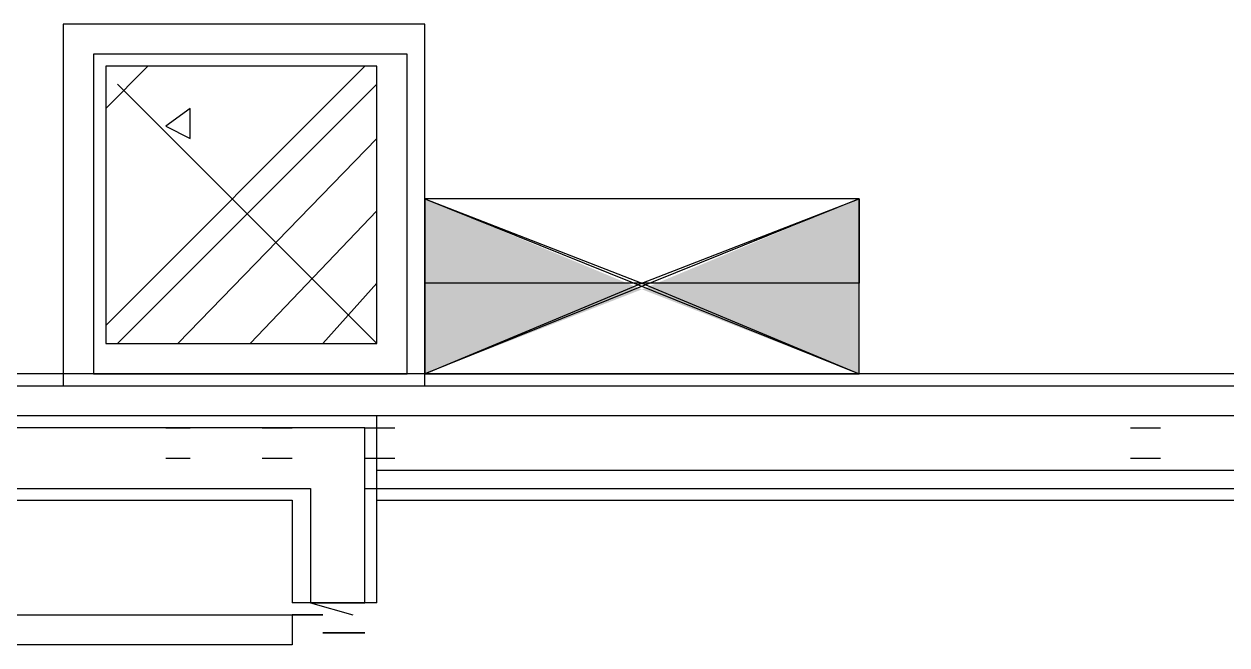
# Model space of a CAD drawing. Header units: millimetres. Extents: x 5 to 415, y 48 to 251.
# Drawn here: x 130.395 to 133.914, y 117.105 to 118.921 of the extents above; entities that cross this region are included whole.
import ezdxf

# ---------------------------------------------------------------- set-up
doc = ezdxf.new("R2010")
doc.units = ezdxf.units.MM
doc.layers.add('H', color=7, linetype='Continuous')
doc.layers.add('P', color=7, linetype='Continuous')

msp = doc.modelspace()

# ---------------------------------------------------------------- hatches: boundary and pattern name
at = {"layer": 'H', "linetype": 'Continuous'}
for points in [[(131.568, 117.898), (131.568, 118.41), (132.203, 118.145), (131.568, 117.898)], [(132.838, 117.898), (132.203, 118.145), (132.838, 118.41), (132.838, 117.898)]]:
    msp.add_hatch(color=256, dxfattribs=at).paths.add_polyline_path(points)

# ---------------------------------------------------------------- linework, layer by layer
at = {"layer": 'P'}
for points in [[(130.51, 118.921), (130.51, 117.863)], [(131.568, 118.921), (130.51, 118.921)], [(131.568, 117.863), (131.568, 118.921)], [(130.598, 118.833), (130.598, 117.898)], [(131.516, 118.833), (130.598, 118.833)], [(131.516, 117.898), (131.516, 118.833)], [(130.634, 118.039), (131.392, 118.798)], [(130.634, 118.674), (130.757, 118.798)], [(130.634, 118.798), (130.634, 117.987)], [(131.427, 118.798), (130.634, 118.798)], [(131.427, 117.987), (131.427, 118.798)], [(131.427, 117.987), (130.669, 118.745)], [(130.669, 117.987), (131.427, 118.745)], [(130.881, 118.674), (130.81, 118.622)], [(130.881, 118.586), (130.881, 118.674)], [(130.81, 118.622), (130.881, 118.586)], [(130.845, 117.987), (131.427, 118.586)], [(131.568, 118.41), (132.203, 118.163)], [(131.568, 118.163), (131.568, 118.41)], [(132.838, 118.41), (131.568, 118.41)], [(131.568, 118.41), (131.568, 117.898)], [(132.838, 118.41), (131.568, 117.898)], [(131.568, 118.41), (132.838, 117.898)], [(132.203, 118.163), (132.838, 118.41)], [(132.838, 118.41), (132.838, 118.163)], [(132.838, 117.898), (132.838, 118.41)], [(131.057, 117.987), (131.427, 118.375)], [(131.269, 117.987), (131.427, 118.163)], [(132.203, 118.163), (131.568, 118.163)], [(132.203, 118.163), (131.568, 118.163)], [(131.568, 118.163), (131.568, 117.898)], [(131.568, 117.898), (132.203, 118.163)], [(132.838, 118.163), (132.203, 118.163)], [(132.838, 118.163), (132.203, 118.163)], [(132.203, 118.163), (132.838, 117.898)], [(132.838, 117.898), (132.838, 118.163)], [(130.634, 117.987), (131.427, 117.987)], [(167.164, 117.898), (64.682, 117.898)], [(130.598, 117.898), (131.516, 117.898)], [(131.568, 117.898), (132.838, 117.898)], [(57.221, 117.863), (367.524, 117.863)], [(64.682, 117.863), (167.164, 117.863)], [(130.51, 117.863), (131.568, 117.863)], [(167.164, 117.775), (64.717, 117.775)], [(131.427, 117.228), (131.427, 117.775)], [(131.392, 117.74), (64.717, 117.74)], [(131.392, 117.74), (64.717, 117.74)], [(130.81, 117.74), (130.881, 117.74)], [(131.092, 117.74), (131.18, 117.74)], [(131.392, 117.228), (131.392, 117.74)], [(131.392, 117.228), (131.392, 117.74)], [(131.392, 117.74), (131.48, 117.74)], [(133.632, 117.74), (133.72, 117.74)], [(130.81, 117.651), (130.881, 117.651)], [(131.092, 117.651), (131.18, 117.651)], [(131.392, 117.651), (131.48, 117.651)], [(133.632, 117.651), (133.72, 117.651)], [(131.427, 117.616), (167.164, 117.616)], [(131.427, 117.616), (167.164, 117.616)], [(64.717, 117.563), (131.233, 117.563)], [(64.717, 117.563), (131.233, 117.563)], [(130.81, 117.563), (130.881, 117.563)], [(131.092, 117.563), (131.18, 117.563)], [(131.233, 117.563), (131.233, 117.228)], [(131.233, 117.563), (131.233, 117.228)], [(131.392, 117.563), (131.48, 117.563)], [(131.427, 117.563), (167.164, 117.563)], [(131.427, 117.563), (167.164, 117.563)], [(133.632, 117.563), (133.72, 117.563)], [(64.717, 117.528), (131.18, 117.528)], [(131.18, 117.528), (131.18, 117.228)], [(131.427, 117.528), (167.164, 117.528)], [(131.392, 117.404), (131.392, 117.475)], [(131.427, 117.228), (131.18, 117.228)], [(131.233, 117.228), (131.392, 117.228)], [(131.392, 117.228), (131.233, 117.228)], [(131.392, 117.228), (131.233, 117.228)], [(131.233, 117.228), (131.392, 117.228)], [(131.392, 117.228), (131.233, 117.228)], [(131.233, 117.228), (131.392, 117.228)], [(131.392, 117.228), (131.233, 117.228)], [(131.233, 117.228), (131.357, 117.193)], [(131.233, 117.228), (131.392, 117.228)], [(129.275, 117.193), (131.18, 117.193)], [(131.18, 117.193), (131.269, 117.193)], [(131.269, 117.193), (131.18, 117.193)], [(131.18, 117.193), (131.18, 117.105)], [(131.269, 117.14), (131.392, 117.14)], [(131.392, 117.14), (131.269, 117.14)], [(131.18, 117.105), (129.275, 117.105)]]:
    msp.add_lwpolyline(points, dxfattribs=at)

doc.saveas('drawing.dxf')
